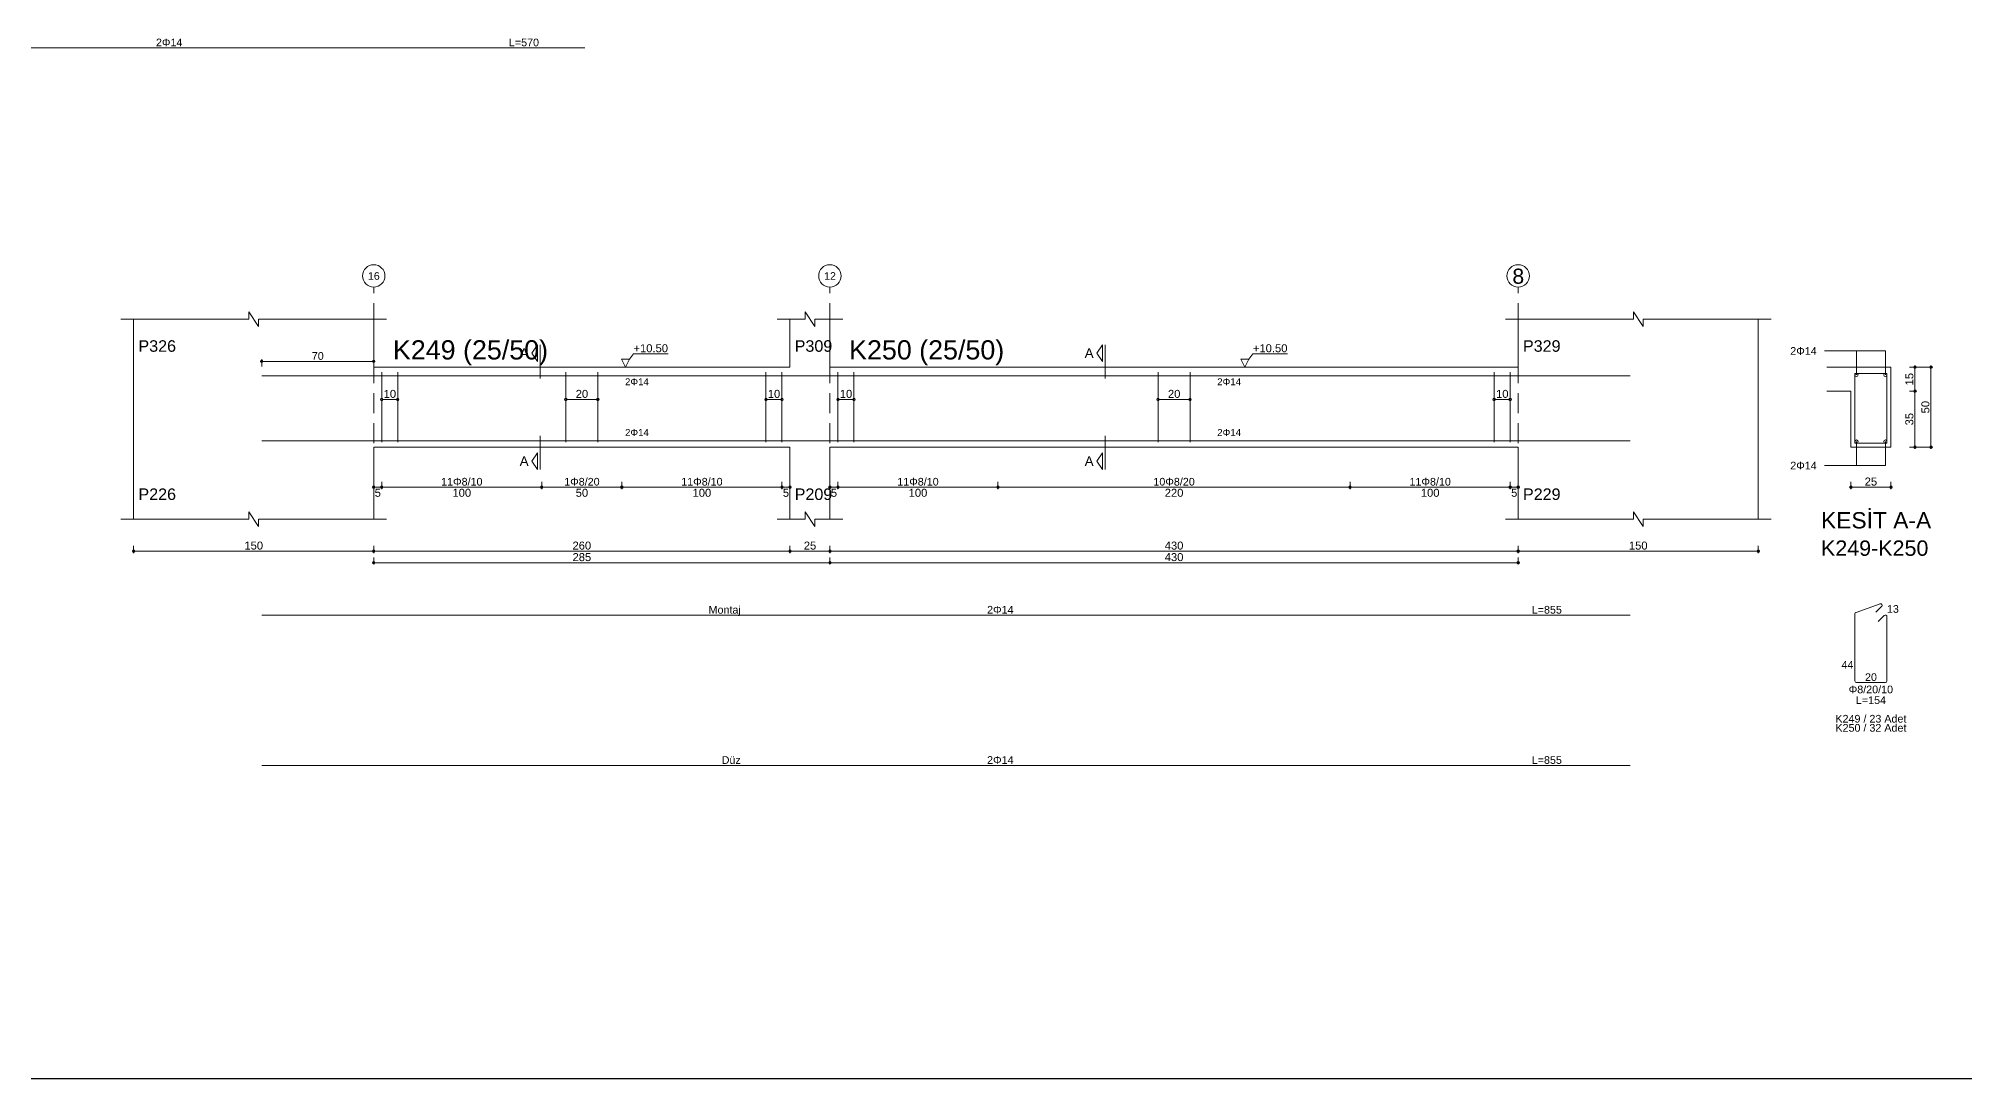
# Model space of a CAD drawing. Header units: millimetres. Extents: x 2232 to 85269, y -3593 to 5869.
# Drawn here: x 51284 to 53089, y -3593 to -2619 of the extents above; entities that cross this region are included whole.
import ezdxf

# ---------------------------------------------------------------- set-up
doc = ezdxf.new("R2010")
doc.units = ezdxf.units.MM
doc.linetypes.add('DASHDOT2', pattern=[12.7, 6.35, -3.175, 0, -3.175])
doc.linetypes.add('DASHED4', pattern=[18.75, 12.5, -6.25])
doc.layers.add('aks', color=251, linetype='DASHDOT2', lineweight=35)
for name, color, linetype in [('Donatı Topl. Uzun. Yazısı', 7, 'Continuous'), ('Donatı Uz. Yazısı', 7, 'Continuous'), ('Donatı Yazısı', 7, 'Continuous'), ('Donatı Çizgisi', 7, 'Continuous'), ('Kiriş', 7, 'Continuous'), ('Standart', 7, 'Continuous'), ('Ölçülendirme', 7, 'Continuous')]:
    doc.layers.add(name, color=color, linetype=linetype)
doc.styles.add('arial_1_18', font='arial.ttf', dxfattribs={"height": 0.2})

# ---------------------------------------------------------------- blocks, each defined once
blk = doc.blocks.new('IDE792Entity7484')
at = {"layer": 'aks', "color": 30, "linetype": 'DASHED4', "lineweight": 5}
for points in [[(22976.4, 2001.7), (22976.4, 2136.7)], [(23261.4, 2001.7), (23261.4, 2136.7)], [(23691.4, 2001.7), (23691.4, 2136.7)]]:
    blk.add_lwpolyline(points, dxfattribs=at)
at = {"layer": 'aks', "color": 1, "linetype": 'Continuous', "lineweight": 5}
for centre in [(22976.4, 2143.7), (23261.4, 2143.7), (23691.4, 2143.7)]:
    blk.add_circle(centre, 7, dxfattribs=at)
at = {"layer": 'Donatı Çizgisi', "color": 5, "linetype": 'Continuous', "lineweight": 5}
for points in [[(22981.4, 2039.9), (22981.4, 2083.5)], [(22991.4, 2039.9), (22991.4, 2083.5)], [(23096.4, 2039.9), (23096.4, 2083.5)], [(23116.4, 2039.9), (23116.4, 2083.5)], [(23221.4, 2039.9), (23221.4, 2083.5)], [(23231.4, 2039.9), (23231.4, 2083.5)], [(23266.4, 2039.9), (23266.4, 2083.5)], [(23276.4, 2039.9), (23276.4, 2083.5)], [(23466.4, 2039.9), (23466.4, 2083.5)], [(23486.4, 2039.9), (23486.4, 2083.5)], [(23676.4, 2039.9), (23676.4, 2083.5)], [(23686.4, 2039.9), (23686.4, 2083.5)], [(23901.8, 2039.2), (23901.8, 2082.8)], [(23901.8, 2082.8), (23921.8, 2082.8)], [(23921.8, 2039.2), (23921.8, 2082.8)], [(22906.4, 2081.3), (23761.4, 2081.3)], [(22906.4, 2040.7), (23761.4, 2040.7)], [(23901.8, 2039.2), (23921.8, 2039.2)], [(23902.5, 1933.4), (23917.5, 1938.9)], [(22906.4, 1931.7), (23761.4, 1931.7)], [(23901.8, 1890.6), (23901.8, 1932.5)], [(23914.9, 1933.6), (23918.5, 1937.2)], [(23916.3, 1927.7), (23920, 1931.5)], [(23921.8, 1890.6), (23921.8, 1930.7)], [(23902.8, 1889.6), (23920.8, 1889.6)], [(22906.4, 1837.8), (23761.4, 1837.8)]]:
    blk.add_lwpolyline(points, dxfattribs=at)
for centre in [(23902.8, 2081.8), (23920.8, 2081.8), (23902.8, 2040.2), (23920.8, 2040.2)]:
    blk.add_circle(centre, 1, dxfattribs=at)
for centre, start, end in [((23917.8, 1937.9), 315, 110), ((23902.8, 1932.5), 110, 180), ((23920.8, 1930.7), 0, 135), ((23902.8, 1890.6), 180, 270), ((23920.8, 1890.6), 270, 0)]:
    blk.add_arc(centre, 1.02, start, end, dxfattribs=at)
at = {"layer": 'Kiriş', "color": 1, "linetype": 'Continuous', "lineweight": 5}
for points in [[(22898.4, 2116.7), (22898.4, 2121.2)], [(22904.4, 2112.2), (22898.4, 2121.2)], [(23245.9, 2116.7), (23245.9, 2121.2)], [(23251.9, 2112.2), (23245.9, 2121.2)], [(23763.4, 2116.7), (23763.4, 2121.2)], [(23769.4, 2112.2), (23763.4, 2121.2)], [(22818.4, 2116.7), (22898.4, 2116.7)], [(22826.4, 1991.7), (22826.4, 2116.7)], [(22904.4, 2112.2), (22904.4, 2116.7)], [(22904.4, 2116.7), (22984.4, 2116.7)], [(22976.4, 2086.7), (22976.4, 2116.7)], [(23228.4, 2116.7), (23245.9, 2116.7)], [(23236.4, 2086.7), (23236.4, 2116.7)], [(23251.9, 2116.7), (23269.4, 2116.7)], [(23251.9, 2112.2), (23251.9, 2116.7)], [(23261.4, 2086.7), (23261.4, 2116.7)], [(23683.4, 2116.7), (23763.4, 2116.7)], [(23691.4, 2086.7), (23691.4, 2116.7)], [(23769.4, 2116.7), (23849.4, 2116.7)], [(23769.4, 2112.2), (23769.4, 2116.7)], [(23841.4, 1991.7), (23841.4, 2116.7)], [(22976.4, 2086.7), (23236.4, 2086.7)], [(23261.4, 2086.7), (23691.4, 2086.7)], [(23884.3, 2086.7), (23924.3, 2086.7)], [(23924.3, 2036.7), (23924.3, 2086.7)], [(23884.3, 2071.7), (23899.3, 2071.7)], [(23899.3, 2036.7), (23899.3, 2071.7)], [(22976.4, 2036.7), (23236.4, 2036.7)], [(22976.4, 1991.7), (22976.4, 2036.7)], [(23236.4, 1991.7), (23236.4, 2036.7)], [(23261.4, 2036.7), (23691.4, 2036.7)], [(23261.4, 1991.7), (23261.4, 2036.7)], [(23691.4, 1991.7), (23691.4, 2036.7)], [(23899.3, 2036.7), (23924.3, 2036.7)], [(22818.4, 1991.7), (22898.4, 1991.7)], [(22904.4, 1987.2), (22898.4, 1996.2)], [(22898.4, 1991.7), (22898.4, 1996.2)], [(22904.4, 1991.7), (22984.4, 1991.7)], [(22904.4, 1987.2), (22904.4, 1991.7)], [(23228.4, 1991.7), (23245.9, 1991.7)], [(23251.9, 1987.2), (23245.9, 1996.2)], [(23245.9, 1991.7), (23245.9, 1996.2)], [(23251.9, 1991.7), (23269.4, 1991.7)], [(23251.9, 1987.2), (23251.9, 1991.7)], [(23683.4, 1991.7), (23763.4, 1991.7)], [(23769.4, 1987.2), (23763.4, 1996.2)], [(23763.4, 1991.7), (23763.4, 1996.2)], [(23769.4, 1991.7), (23849.4, 1991.7)], [(23769.4, 1987.2), (23769.4, 1991.7)]]:
    blk.add_lwpolyline(points, dxfattribs=at)
at = {"layer": 'Ölçülendirme', "color": 1, "linetype": 'Continuous', "lineweight": 5}
for points in [[(23075.2, 2095.5), (23078.7, 2100.7)], [(23078.7, 2090.2), (23075.2, 2095.5)], [(23078.7, 2090.2), (23078.7, 2100.7)], [(23080.4, 2079.7), (23080.4, 2100.7)], [(23136.2, 2091.7), (23138.7, 2095)], [(23138.7, 2095), (23160.3, 2095)], [(23428.2, 2095.5), (23431.7, 2100.7)], [(23431.7, 2090.2), (23428.2, 2095.5)], [(23431.7, 2090.2), (23431.7, 2100.7)], [(23433.4, 2079.7), (23433.4, 2100.7)], [(23523.2, 2091.7), (23525.7, 2095)], [(23525.7, 2095), (23547.3, 2095)], [(23882.8, 2096.8), (23920.8, 2096.8)], [(23902.8, 2081.8), (23902.8, 2096.8)], [(23920.8, 2081.8), (23920.8, 2096.8)], [(22905.4, 2090.3), (22977.4, 2090.3)], [(22906.4, 2087.1), (22906.4, 2091.6)], [(22976.4, 2087.1), (22976.4, 2091.6)], [(23133.7, 2086.7), (23131.2, 2091.7)], [(23131.2, 2091.7), (23136.2, 2091.7)], [(23136.2, 2091.7), (23133.7, 2086.7)], [(23133.7, 2086.7), (23133.7, 2086.7)], [(23520.7, 2086.7), (23518.2, 2091.7)], [(23518.2, 2091.7), (23523.2, 2091.7)], [(23523.2, 2091.7), (23520.7, 2086.7)], [(23520.7, 2086.7), (23520.7, 2086.7)], [(23936, 2086.7), (23950.5, 2086.7)], [(23939.3, 2035.7), (23939.3, 2087.7)], [(23949.3, 2035.7), (23949.3, 2087.7)], [(23936, 2071.7), (23940.5, 2071.7)], [(22981.4, 2066.5), (22991.4, 2066.5)], [(23096.4, 2066.5), (23116.4, 2066.5)], [(23221.4, 2066.5), (23231.4, 2066.5)], [(23266.4, 2066.5), (23276.4, 2066.5)], [(23466.4, 2066.5), (23486.4, 2066.5)], [(23676.4, 2066.5), (23686.4, 2066.5)], [(23080.4, 2022.7), (23080.4, 2043.7)], [(23433.4, 2022.7), (23433.4, 2043.7)], [(23902.8, 2025.2), (23902.8, 2040.2)], [(23920.8, 2025.2), (23920.8, 2040.2)], [(23936, 2036.7), (23950.5, 2036.7)], [(23075.2, 2028), (23078.7, 2033.2)], [(23078.7, 2022.7), (23075.2, 2028)], [(23078.7, 2022.7), (23078.7, 2033.2)], [(23428.2, 2028), (23431.7, 2033.2)], [(23431.7, 2022.7), (23428.2, 2028)], [(23431.7, 2022.7), (23431.7, 2033.2)], [(23882.8, 2025.2), (23920.8, 2025.2)], [(22975.4, 2011.7), (23237.4, 2011.7)], [(22976.4, 2010.5), (22976.4, 2015)], [(22981.4, 2010.5), (22981.4, 2015)], [(23081.4, 2010.5), (23081.4, 2015)], [(23131.4, 2010.5), (23131.4, 2015)], [(23231.4, 2010.5), (23231.4, 2015)], [(23236.4, 2010.5), (23236.4, 2015)], [(23260.4, 2011.7), (23692.4, 2011.7)], [(23261.4, 2010.5), (23261.4, 2015)], [(23266.4, 2010.5), (23266.4, 2015)], [(23366.4, 2010.5), (23366.4, 2015)], [(23586.4, 2010.5), (23586.4, 2015)], [(23686.4, 2010.5), (23686.4, 2015)], [(23691.4, 2010.5), (23691.4, 2015)], [(23898.3, 2011.7), (23925.3, 2011.7)], [(23899.3, 2010.5), (23899.3, 2015)], [(23924.3, 2010.5), (23924.3, 2015)], [(22826.4, 1970.5), (22826.4, 1975)], [(22976.4, 1970.5), (22976.4, 1975)], [(23236.4, 1970.5), (23236.4, 1975)], [(23261.4, 1970.5), (23261.4, 1975)], [(23691.4, 1970.5), (23691.4, 1975)], [(23841.4, 1970.5), (23841.4, 1975)], [(22825.4, 1971.7), (23842.4, 1971.7)], [(22975.4, 1964.5), (23692.4, 1964.5)], [(22976.4, 1963.3), (22976.4, 1967.8)], [(23261.4, 1963.3), (23261.4, 1967.8)], [(23691.4, 1963.3), (23691.4, 1967.8)]]:
    blk.add_lwpolyline(points, dxfattribs=at)
for centre in [(22906.4, 2090.3), (22976.4, 2090.3), (23939.3, 2086.7), (23949.3, 2086.7), (23939.3, 2071.7), (22981.4, 2066.5), (22991.4, 2066.5), (23096.4, 2066.5), (23116.4, 2066.5), (23221.4, 2066.5), (23231.4, 2066.5), (23266.4, 2066.5), (23276.4, 2066.5), (23466.4, 2066.5), (23486.4, 2066.5), (23676.4, 2066.5), (23686.4, 2066.5), (23939.3, 2036.7), (23949.3, 2036.7), (22976.4, 2011.7), (22981.4, 2011.7), (22981.4, 2011.7), (23081.4, 2011.7), (23081.4, 2011.7), (23131.4, 2011.7), (23131.4, 2011.7), (23231.4, 2011.7), (23231.4, 2011.7), (23236.4, 2011.7), (23261.4, 2011.7), (23266.4, 2011.7), (23266.4, 2011.7), (23366.4, 2011.7), (23366.4, 2011.7), (23586.4, 2011.7), (23586.4, 2011.7), (23686.4, 2011.7), (23686.4, 2011.7), (23691.4, 2011.7), (23899.3, 2011.7), (23924.3, 2011.7), (22826.4, 1971.7), (22976.4, 1971.7), (22976.4, 1971.7), (22976.4, 1964.5), (23236.4, 1971.7), (23236.4, 1971.7), (23261.4, 1971.7), (23261.4, 1971.7), (23261.4, 1964.5), (23261.4, 1964.5), (23691.4, 1971.7), (23691.4, 1971.7), (23691.4, 1964.5), (23841.4, 1971.7)]:
    blk.add_circle(centre, 0.75, dxfattribs=at)
at = {"layer": 'aks', "color": 1, "linetype": 'Continuous', "lineweight": 5, "style": 'arial_1_18'}
for s, height, p in [('16', 4.73, (22972.8, 2141.3)), ('12', 4.73, (23257.8, 2141.3)), ('8', 9.45, (23687.8, 2138.8))]:
    blk.add_text(s, height=height, dxfattribs=at).set_placement(p)
at = {"layer": 'Donatı Topl. Uzun. Yazısı', "color": 1, "linetype": 'Continuous', "lineweight": 5, "style": 'arial_1_18'}
for s, p in [('L=855', (23699.9, 1932.7)), ('L=154', (23902.4, 1876.2)), ('L=855', (23699.9, 1838.8))]:
    blk.add_text(s, height=4.8, dxfattribs=at).set_placement(p)
at = {"layer": 'Donatı Uz. Yazısı', "color": 1, "linetype": 'Continuous', "lineweight": 5, "style": 'arial_1_18'}
for s, p in [('13', (23921.8, 1933.2)), ('44', (23893.4, 1898.3)), ('20', (23908.1, 1890.6))]:
    blk.add_text(s, height=4.8, dxfattribs=at).set_placement(p)
at = {"layer": 'Donatı Yazısı', "color": 5, "linetype": 'Continuous', "lineweight": 5, "style": 'arial_1_18'}
for s, p in [('2Φ14', (23861.4, 2094.4)), ('2Φ14', (23861.4, 2022.8)), ('2Φ14', (23359.6, 1932.7)), ('Φ8/20/10', (23897.9, 1882.9)), ('K249 / 23 Adet', (23889.6, 1864.6)), ('K250 / 32 Adet', (23889.6, 1858.9)), ('2Φ14', (23359.6, 1838.8))]:
    blk.add_text(s, height=4.8, dxfattribs=at).set_placement(p)
for p in [(23133.4, 2075.4), (23503.4, 2075.4), (23133.4, 2043.7), (23503.4, 2043.7)]:
    blk.add_text('2Φ14', height=4.32, rotation=360, dxfattribs=at).set_placement(p)
at = {"layer": 'Donatı Yazısı', "color": 1, "linetype": 'Continuous', "lineweight": 5, "style": 'arial_1_18'}
for s, p in [('Montaj', (23185.6, 1932.7)), ('Düz', (23193.8, 1838.8))]:
    blk.add_text(s, height=4.8, dxfattribs=at).set_placement(p)
at = {"layer": 'Kiriş', "color": 1, "linetype": 'Continuous', "lineweight": 5, "style": 'arial_1_18'}
for s, height, p in [('P326', 7.2, (22829.4, 2096.3)), ('K249 (25/50)', 12, (22988.4, 2091.5)), ('P309', 7.2, (23239.4, 2096.3)), ('K250 (25/50)', 12, (23273.4, 2091.5)), ('P329', 7.2, (23694.4, 2096.3)), ('P226', 7.2, (22829.4, 2003.7)), ('P209', 7.2, (23239.4, 2003.7)), ('P229', 7.2, (23694.4, 2003.7)), ('KESİT A-A', 10.2, (23880.6, 1985.9)), ('K249-K250', 9.6, (23880.6, 1968.8))]:
    blk.add_text(s, height=height, dxfattribs=at).set_placement(p)
at = {"layer": 'Ölçülendirme', "color": 1, "linetype": 'Continuous', "lineweight": 5, "style": 'arial_1_18'}
for s, height, p in [('70', 4.8, (22937.7, 2091.3)), ('A', 5.95, (23067.6, 2092.5)), ('+10.50', 5, (23138.7, 2096)), ('A', 5.95, (23420.6, 2092.5)), ('+10.50', 5, (23525.7, 2096)), ('A', 5.95, (23067.6, 2025)), ('A', 5.95, (23420.6, 2025)), ('5', 5, (22977, 2005.7)), ('100', 5, (23025.6, 2005.7)), ('50', 5, (23102.6, 2005.7)), ('100', 5, (23175.6, 2005.7)), ('5', 5, (23232, 2005.7)), ('5', 5, (23262, 2005.7)), ('100', 5, (23310.6, 2005.7)), ('220', 5, (23470.6, 2005.7)), ('100', 5, (23630.6, 2005.7)), ('5', 5, (23687, 2005.7)), ('25', 5, (23907.9, 2012.7)), ('150', 5, (22895.6, 1972.7)), ('260', 5, (23100.6, 1972.7)), ('25', 5, (23245.1, 1972.7)), ('430', 5, (23470.6, 1972.7)), ('150', 5, (23760.6, 1972.7)), ('285', 5, (23100.6, 1965.5)), ('430', 5, (23470.6, 1965.5))]:
    blk.add_text(s, height=height, dxfattribs=at).set_placement(p)
for s, rotation, p in [('15', 90, (23938.3, 2075.3)), ('10', 360, (22982.6, 2067.5)), ('20', 360, (23102.6, 2067.5)), ('10', 360, (23222.6, 2067.5)), ('10', 360, (23267.6, 2067.5)), ('20', 360, (23472.6, 2067.5)), ('10', 360, (23677.6, 2067.5)), ('35', 90, (23938.3, 2050.3)), ('50', 90, (23948.3, 2057.8))]:
    blk.add_text(s, height=5, rotation=rotation, dxfattribs=at).set_placement(p)
at = {"layer": 'Ölçülendirme', "color": 5, "linetype": 'Continuous', "lineweight": 5, "style": 'arial_1_18'}
for s, p in [('11Φ8/10', (23018.5, 2012.7)), ('1Φ8/20', (23095.4, 2012.7)), ('11Φ8/10', (23168.5, 2012.7)), ('11Φ8/10', (23303.5, 2012.7)), ('10Φ8/20', (23463.5, 2012.7)), ('11Φ8/10', (23623.5, 2012.7))]:
    blk.add_text(s, height=4.8, dxfattribs=at).set_placement(p)
blk = doc.blocks.new('IDE792Entity7512')
at = {"layer": 'Donatı Çizgisi', "color": 5, "linetype": 'Continuous', "lineweight": 5}
blk.add_lwpolyline([(21792.9, 1484.8), (22362.9, 1484.8)], dxfattribs=at)
at = {"layer": 'Donatı Topl. Uzun. Yazısı', "color": 1, "linetype": 'Continuous', "lineweight": 5, "style": 'arial_1_18'}
blk.add_text('L=570', height=4.8, dxfattribs=at).set_placement((22315.5, 1485.8))
at = {"layer": 'Donatı Yazısı', "color": 5, "linetype": 'Continuous', "lineweight": 5, "style": 'arial_1_18'}
blk.add_text('2Φ14', height=4.8, dxfattribs=at).set_placement((22095, 1485.8))

msp = doc.modelspace()

# ---------------------------------------------------------------- linework, layer by layer
msp.add_line((3332.4, -3593.4), (85269.2, -3593.4))

# ---------------------------------------------------------------- block references
at = {"layer": 'Standart', "xscale": 1.5, "yscale": 1.5, "zscale": 1.5}
for name, p in [('IDE792Entity7512', (18251.6, -4854.6)), ('IDE792Entity7484', (17133.6, -6056.7))]:
    msp.add_blockref(name, p, dxfattribs=at)

doc.saveas('drawing.dxf')
